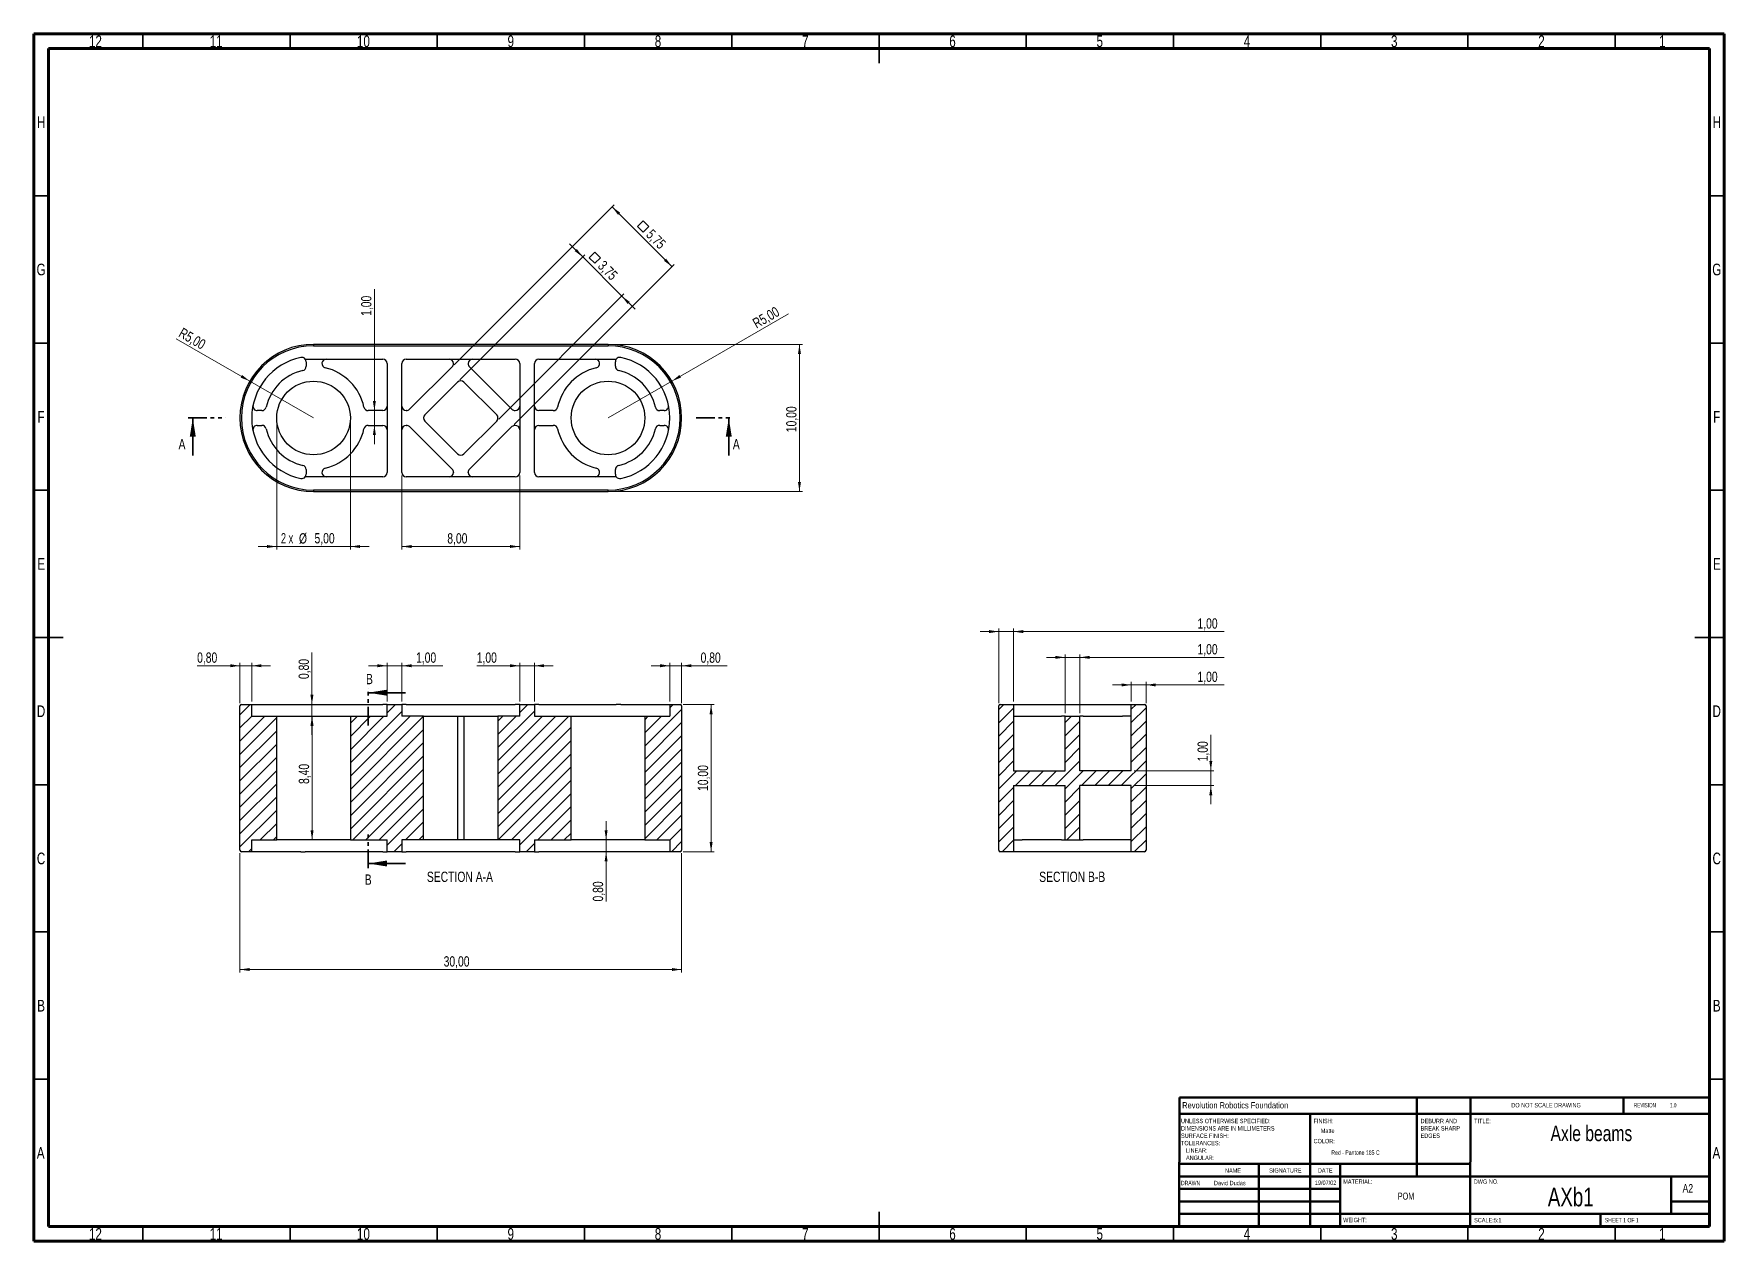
# Model space of a CAD drawing. Header units: millimetres. Extents: x 15 to 589, y 5 to 415.
import ezdxf

# ---------------------------------------------------------------- set-up
doc = ezdxf.new("R2010")
doc.units = ezdxf.units.MM
doc.linetypes.add('PHANTOM', pattern=[12.7, 6.35, -1.27, 1.27, -1.27, 1.27, -1.27])
doc.styles.add('SLDTEXTSTYLE0', font='TXT', dxfattribs={"width": 0.75})
doc.styles.add('SLDTEXTSTYLE1', font='TXT', dxfattribs={"width": 0.686449})
doc.styles.add('SLDTEXTSTYLE2', font='TXT', dxfattribs={"width": 0.625})
doc.styles.add('SLDTEXTSTYLE3', font='TXT', dxfattribs={"width": 0.6875})
doc.styles.add('SLDTEXTSTYLE4', font='TXT', dxfattribs={"width": 0.697368})
doc.styles.add('SLDTEXTSTYLE5', font='TXT', dxfattribs={"width": 0.666667})
doc.dimstyles.new('SLDDIMSTYLE0', dxfattribs={"dimtxt": 3.5, "dimasz": 3.302, "dimexe": 0, "dimexo": 0.0625, "dimgap": 0.875, "dimtad": 1, "dimlfac": 0.2, "dimrnd": 1e-09, "dimzin": 12, "dimdsep": 46, "dimtxsty": 'SLDTEXTSTYLE0', "dimsah": 1, "dimcen": 0.09, "dimadec": 0, "dimazin": 3, "dimtfac": 1, "dimtofl": 0, "dimtmove": 0, "dimatfit": 3, "dimfxl": 0, "dimfrac": 2, "dimtolj": 1, "dimtzin": 12, "dimarcsym": 0})
doc.dimstyles.new('SLDDIMSTYLE1', dxfattribs={"dimtxt": 3.5, "dimasz": 3.302, "dimexe": 0, "dimexo": 0.0625, "dimgap": 0.875, "dimtad": 1, "dimlfac": 0.2, "dimrnd": 1e-09, "dimzin": 12, "dimdsep": 46, "dimtxsty": 'SLDTEXTSTYLE0', "dimsah": 1, "dimcen": 0.09, "dimadec": 0, "dimazin": 3, "dimtfac": 1, "dimtmove": 0, "dimatfit": 0, "dimfxl": 0, "dimfrac": 2, "dimtolj": 1, "dimtzin": 12, "dimarcsym": 0})
doc.dimstyles.new('SLDDIMSTYLE2', dxfattribs={"dimtxt": 3.5, "dimasz": 3.302, "dimexe": 0, "dimexo": 0.0625, "dimgap": 0.875, "dimtad": 1, "dimlfac": 0.2, "dimrnd": 1e-09, "dimzin": 12, "dimdsep": 46, "dimtxsty": 'SLDTEXTSTYLE0', "dimsah": 1, "dimcen": 0, "dimadec": 0, "dimazin": 3, "dimtfac": 1, "dimtofl": 0, "dimtmove": 0, "dimatfit": 3, "dimfxl": 0, "dimfrac": 2, "dimtolj": 1, "dimtzin": 12, "dimarcsym": 0})
doc.dimstyles.new('SLDDIMSTYLE3', dxfattribs={"dimtxt": 3.5, "dimasz": 3.302, "dimexe": 0, "dimexo": 0.0625, "dimgap": 0.875, "dimtad": 1, "dimlfac": 0.2, "dimrnd": 1e-09, "dimdsep": 46, "dimtxsty": 'SLDTEXTSTYLE0', "dimsah": 1, "dimcen": 0.09, "dimadec": 0, "dimazin": 2, "dimtfac": 1, "dimtmove": 0, "dimatfit": 0, "dimfxl": 0, "dimfrac": 2, "dimtolj": 1, "dimtzin": 12, "dimarcsym": 0})

# ---------------------------------------------------------------- blocks, each defined once
blk = doc.blocks.new('SW_NOTE_0')
at = {"color": 0, "linetype": 'Continuous', "lineweight": 0, "char_height": 1.5, "attachment_point": 1, "style": 'SLDTEXTSTYLE0'}
for s, insert in [('UNLESS OTHERWISE SPECIFIED:', (0, 1.93)), ('TOLERANCES:', (0, -5.57)), ('SURFACE FINISH:', (0, -3.07)), ('DIMENSIONS ARE IN MILLIMETERS', (0, -0.57)), ('ANGULAR:', (1.69, -10.57)), ('LINEAR:', (1.69, -8.07))]:
    blk.add_mtext(s, dxfattribs=dict(at, insert=insert))
blk = doc.blocks.new('SW_NOTE_0_1')
at = {"color": 0, "linetype": 'Continuous', "lineweight": 0, "char_height": 1.5, "attachment_point": 1, "style": 'SLDTEXTSTYLE0'}
for s, insert in [('DEBURR AND', (0, 1.93)), ('BREAK SHARP', (0, -0.57)), ('EDGES', (0, -3.07))]:
    blk.add_mtext(s, dxfattribs=dict(at, insert=insert))
blk = doc.blocks.new('_D')
at = {"color": 7, "linetype": 'Continuous', "lineweight": 0}
for p, q in [((210.99, 309.55), (275.99, 309.55)), ((274.99, 259.55), (274.99, 309.55)), ((210.99, 259.55), (275.99, 259.55))]:
    blk.add_line(p, q, dxfattribs=at)
at = {"color": 7, "linetype": 'Continuous', "lineweight": 18}
for points in [[(274.99, 309.55), (274.48, 306.24), (275.5, 306.24)], [(274.99, 259.55), (275.5, 262.85), (274.48, 262.85)]]:
    blk.add_solid(points, dxfattribs=at)
at = {"color": 7, "linetype": 'Continuous', "lineweight": 18, "insert": (270.48, 279.71), "char_height": 3.5, "attachment_point": 1, "rotation": 90, "style": 'SLDTEXTSTYLE0'}
blk.add_mtext('10,00', dxfattribs=at)
blk = doc.blocks.new('_D_1')
at = {"color": 7, "linetype": 'Continuous', "lineweight": 0}
for p, q in [((139.99, 265.05), (139.99, 239.89)), ((179.99, 265.05), (179.99, 239.89)), ((139.99, 240.89), (179.99, 240.89))]:
    blk.add_line(p, q, dxfattribs=at)
at = {"color": 7, "linetype": 'Continuous', "lineweight": 18}
for points in [[(139.99, 240.89), (143.29, 240.39), (143.29, 241.4)], [(179.99, 240.89), (176.69, 241.4), (176.69, 240.39)]]:
    blk.add_solid(points, dxfattribs=at)
at = {"color": 7, "linetype": 'Continuous', "lineweight": 18, "insert": (155.41, 245.41), "char_height": 3.5, "attachment_point": 1, "style": 'SLDTEXTSTYLE0'}
blk.add_mtext('8,00', dxfattribs=at)
blk = doc.blocks.new('_D_2')
at = {"color": 7, "linetype": 'Continuous', "lineweight": 0}
for p, q in [((97.49, 283.55), (97.49, 239.89)), ((122.49, 283.55), (122.49, 239.89)), ((97.49, 240.89), (91.14, 240.89)), ((97.49, 240.89), (122.49, 240.89)), ((122.49, 240.89), (128.84, 240.89))]:
    blk.add_line(p, q, dxfattribs=at)
at = {"color": 7, "linetype": 'Continuous', "lineweight": 18}
for points in [[(97.49, 240.89), (94.19, 241.4), (94.19, 240.39)], [(122.49, 240.89), (125.79, 240.39), (125.79, 241.4)]]:
    blk.add_solid(points, dxfattribs=at)
at = {"color": 7, "linetype": 'Continuous', "lineweight": 18, "char_height": 3.5, "attachment_point": 1}
for s, insert, style in [('2 x', (98.92, 245.46), 'SLDTEXTSTYLE5'), ('%%c', (105.04, 245.41), 'SLDTEXTSTYLE0'), ('5,00', (110.32, 245.46), 'SLDTEXTSTYLE0')]:
    blk.add_mtext(s, dxfattribs=dict(at, insert=insert, style=style))
blk = doc.blocks.new('SW_SYMBOL_MOD_BOX')
at = {"color": 0, "linetype": 'Continuous', "lineweight": 18}
for p, q in [((200, 200), (200, 800)), ((200, 800), (800, 800)), ((200, 200), (800, 200)), ((800, 800), (800, 200))]:
    blk.add_line(p, q, dxfattribs=at)
blk = doc.blocks.new('_D_3')
at = {"color": 7, "linetype": 'Continuous', "lineweight": 0}
for p, q in [((159.63, 297.45), (202.11, 339.92)), ((201.4, 339.22), (196.91, 343.71)), ((201.4, 339.22), (214.66, 325.96)), ((172.89, 284.19), (215.37, 326.67)), ((214.66, 325.96), (219.15, 321.47))]:
    blk.add_line(p, q, dxfattribs=at)
at = {"color": 7, "linetype": 'Continuous', "lineweight": 18}
for points in [[(201.4, 339.22), (199.42, 341.91), (198.71, 341.19)], [(214.66, 325.96), (216.63, 323.26), (217.35, 323.98)]]:
    blk.add_solid(points, dxfattribs=at)
at = {"color": 7, "linetype": 'Continuous', "lineweight": 18, "xscale": 0.004470703125, "yscale": 0.004470703125, "zscale": 0.004470703125, "rotation": 315.0000000000008}
blk.add_blockref('SW_SYMBOL_MOD_BOX', (202.33, 338.97), dxfattribs=at)
at = {"color": 7, "linetype": 'Continuous', "lineweight": 18, "insert": (208.75, 338.32), "char_height": 3.5, "attachment_point": 1, "rotation": 315, "style": 'SLDTEXTSTYLE0'}
blk.add_mtext('3,75', dxfattribs=at)
blk = doc.blocks.new('_D_4')
at = {"color": 7, "linetype": 'Continuous', "lineweight": 0}
for p, q in [((157.76, 302.64), (212.08, 356.97)), ((211.37, 356.26), (231.7, 335.93)), ((178.08, 282.31), (232.41, 336.64))]:
    blk.add_line(p, q, dxfattribs=at)
at = {"color": 7, "linetype": 'Continuous', "lineweight": 18}
for points in [[(211.37, 356.26), (213.35, 353.56), (214.07, 354.28)], [(231.7, 335.93), (229.73, 338.62), (229.01, 337.9)]]:
    blk.add_solid(points, dxfattribs=at)
at = {"color": 7, "linetype": 'Continuous', "lineweight": 18, "xscale": 0.004470703125, "yscale": 0.004470703125, "zscale": 0.004470703125, "rotation": 315.0000000000009}
blk.add_blockref('SW_SYMBOL_MOD_BOX', (218.73, 349.58), dxfattribs=at)
at = {"color": 7, "linetype": 'Continuous', "lineweight": 18, "insert": (225.15, 348.93), "char_height": 3.5, "attachment_point": 1, "rotation": 315, "style": 'SLDTEXTSTYLE0'}
blk.add_mtext('5,75', dxfattribs=at)
blk = doc.blocks.new('_D_5')
at = {"color": 7, "linetype": 'Continuous', "lineweight": 0}
for p, q in [((130.65, 287.05), (130.65, 328.27)), ((130.65, 287.05), (130.65, 282.05)), ((130.65, 282.05), (130.65, 275.7))]:
    blk.add_line(p, q, dxfattribs=at)
at = {"color": 7, "linetype": 'Continuous', "lineweight": 18}
for points in [[(130.65, 287.05), (131.16, 290.35), (130.14, 290.35)], [(130.65, 282.05), (130.14, 278.74), (131.16, 278.74)]]:
    blk.add_solid(points, dxfattribs=at)
at = {"color": 7, "linetype": 'Continuous', "lineweight": 18, "insert": (126.14, 319.22), "char_height": 3.5, "attachment_point": 1, "rotation": 90, "style": 'SLDTEXTSTYLE0'}
blk.add_mtext('1,00', dxfattribs=at)
blk = doc.blocks.new('_D_6')
at = {"color": 7, "linetype": 'Continuous', "lineweight": 0}
for q in [(63.36, 311.46), (109.99, 284.55)]:
    blk.add_line((88.34, 297.05), q, dxfattribs=at)
at = {"color": 7, "linetype": 'Continuous', "lineweight": 18}
blk.add_solid([(88.34, 297.05), (85.73, 299.14), (85.22, 298.26)], dxfattribs=at)
at = {"color": 7, "linetype": 'Continuous', "lineweight": 18, "insert": (65.62, 315.37), "char_height": 3.5, "attachment_point": 1, "rotation": 330, "style": 'SLDTEXTSTYLE0'}
blk.add_mtext('R5,00', dxfattribs=at)
blk = doc.blocks.new('_D_7')
at = {"color": 7, "linetype": 'Continuous', "lineweight": 0}
for q in [(271.23, 319.9), (209.99, 284.55)]:
    blk.add_line((231.64, 297.05), q, dxfattribs=at)
at = {"color": 7, "linetype": 'Continuous', "lineweight": 18}
blk.add_solid([(231.64, 297.05), (234.75, 298.26), (234.24, 299.14)], dxfattribs=at)
at = {"color": 7, "linetype": 'Continuous', "lineweight": 18, "insert": (258.68, 317.86), "char_height": 3.5, "attachment_point": 1, "rotation": 30, "style": 'SLDTEXTSTYLE0'}
blk.add_mtext('R5,00', dxfattribs=at)
blk = doc.blocks.new('_D_8')
at = {"color": 7, "linetype": 'Continuous', "lineweight": 0}
for p, q in [((84.99, 136.75), (84.99, 96.25)), ((234.99, 136.75), (234.99, 96.25)), ((84.99, 97.25), (234.99, 97.25))]:
    blk.add_line(p, q, dxfattribs=at)
at = {"color": 7, "linetype": 'Continuous', "lineweight": 18}
for points in [[(84.99, 97.25), (88.29, 96.75), (88.29, 97.76)], [(234.99, 97.25), (231.69, 97.76), (231.69, 96.75)]]:
    blk.add_solid(points, dxfattribs=at)
at = {"color": 7, "linetype": 'Continuous', "lineweight": 18, "insert": (154.17, 101.76), "char_height": 3.5, "attachment_point": 1, "style": 'SLDTEXTSTYLE0'}
blk.add_mtext('30,00', dxfattribs=at)
blk = doc.blocks.new('_D_9')
at = {"color": 7, "linetype": 'Continuous', "lineweight": 0}
for p, q in [((235.49, 187.25), (245.99, 187.25)), ((244.99, 137.25), (244.99, 187.25)), ((235.49, 137.25), (245.99, 137.25))]:
    blk.add_line(p, q, dxfattribs=at)
at = {"color": 7, "linetype": 'Continuous', "lineweight": 18}
for points in [[(244.99, 187.25), (244.48, 183.95), (245.5, 183.95)], [(244.99, 137.25), (245.5, 140.56), (244.48, 140.56)]]:
    blk.add_solid(points, dxfattribs=at)
at = {"color": 7, "linetype": 'Continuous', "lineweight": 18, "insert": (240.48, 157.89), "char_height": 3.5, "attachment_point": 1, "rotation": 90, "style": 'SLDTEXTSTYLE0'}
blk.add_mtext('10,00', dxfattribs=at)
blk = doc.blocks.new('_D_10')
at = {"color": 7, "linetype": 'Continuous', "lineweight": 0}
for p, q in [((134.99, 188.25), (134.99, 201.41)), ((139.99, 188.25), (139.99, 201.41)), ((134.99, 200.41), (128.64, 200.41)), ((134.99, 200.41), (139.99, 200.41)), ((139.99, 200.41), (153.86, 200.41))]:
    blk.add_line(p, q, dxfattribs=at)
at = {"color": 7, "linetype": 'Continuous', "lineweight": 18}
for points in [[(134.99, 200.41), (131.69, 200.92), (131.69, 199.9)], [(139.99, 200.41), (143.29, 199.9), (143.29, 200.92)]]:
    blk.add_solid(points, dxfattribs=at)
at = {"color": 7, "linetype": 'Continuous', "lineweight": 18, "insert": (144.81, 204.92), "char_height": 3.5, "attachment_point": 1, "style": 'SLDTEXTSTYLE0'}
blk.add_mtext('1,00', dxfattribs=at)
blk = doc.blocks.new('_D_11')
at = {"color": 7, "linetype": 'Continuous', "lineweight": 0}
for p, q in [((179.99, 188.25), (179.99, 201.41)), ((184.99, 188.25), (184.99, 201.41)), ((179.99, 200.41), (165.41, 200.41)), ((179.99, 200.41), (184.99, 200.41)), ((184.99, 200.41), (191.34, 200.41))]:
    blk.add_line(p, q, dxfattribs=at)
at = {"color": 7, "linetype": 'Continuous', "lineweight": 18}
for points in [[(179.99, 200.41), (176.69, 200.92), (176.69, 199.9)], [(184.99, 200.41), (188.29, 199.9), (188.29, 200.92)]]:
    blk.add_solid(points, dxfattribs=at)
at = {"color": 7, "linetype": 'Continuous', "lineweight": 18, "insert": (165.41, 204.92), "char_height": 3.5, "attachment_point": 1, "style": 'SLDTEXTSTYLE0'}
blk.add_mtext('1,00', dxfattribs=at)
blk = doc.blocks.new('_D_12')
at = {"color": 7, "linetype": 'Continuous', "lineweight": 0}
for p, q in [((84.99, 187.75), (84.99, 201.41)), ((88.99, 188.25), (88.99, 201.41)), ((84.99, 200.41), (70.46, 200.41)), ((84.99, 200.41), (88.99, 200.41)), ((88.99, 200.41), (95.34, 200.41))]:
    blk.add_line(p, q, dxfattribs=at)
at = {"color": 7, "linetype": 'Continuous', "lineweight": 18}
for points in [[(84.99, 200.41), (81.69, 200.92), (81.69, 199.9)], [(88.99, 200.41), (92.29, 199.9), (92.29, 200.92)]]:
    blk.add_solid(points, dxfattribs=at)
at = {"color": 7, "linetype": 'Continuous', "lineweight": 18, "insert": (70.46, 204.92), "char_height": 3.5, "attachment_point": 1, "style": 'SLDTEXTSTYLE0'}
blk.add_mtext('0,80', dxfattribs=at)
blk = doc.blocks.new('_D_13')
at = {"color": 7, "linetype": 'Continuous', "lineweight": 0}
for p, q in [((230.99, 188.25), (230.99, 201.41)), ((234.99, 187.75), (234.99, 201.41)), ((230.99, 200.41), (224.64, 200.41)), ((230.99, 200.41), (234.99, 200.41)), ((234.99, 200.41), (250.47, 200.41))]:
    blk.add_line(p, q, dxfattribs=at)
at = {"color": 7, "linetype": 'Continuous', "lineweight": 18}
for points in [[(230.99, 200.41), (227.69, 200.92), (227.69, 199.9)], [(234.99, 200.41), (238.29, 199.9), (238.29, 200.92)]]:
    blk.add_solid(points, dxfattribs=at)
at = {"color": 7, "linetype": 'Continuous', "lineweight": 18, "insert": (241.42, 204.92), "char_height": 3.5, "attachment_point": 1, "style": 'SLDTEXTSTYLE0'}
blk.add_mtext('0,80', dxfattribs=at)
blk = doc.blocks.new('_D_14')
at = {"color": 7, "linetype": 'Continuous', "lineweight": 0}
for p, q in [((109.44, 187.25), (109.44, 204.94)), ((109.44, 187.25), (109.44, 183.25)), ((109.44, 183.25), (109.44, 176.9))]:
    blk.add_line(p, q, dxfattribs=at)
at = {"color": 7, "linetype": 'Continuous', "lineweight": 18}
for points in [[(109.44, 187.25), (109.95, 190.56), (108.93, 190.56)], [(109.44, 183.25), (108.93, 179.95), (109.95, 179.95)]]:
    blk.add_solid(points, dxfattribs=at)
at = {"color": 7, "linetype": 'Continuous', "lineweight": 18, "insert": (104.93, 195.89), "char_height": 3.5, "attachment_point": 1, "rotation": 90, "style": 'SLDTEXTSTYLE0'}
blk.add_mtext('0,80', dxfattribs=at)
blk = doc.blocks.new('_D_15')
at = {"color": 7, "linetype": 'Continuous', "lineweight": 0}
for p, q in [((209.34, 141.25), (209.34, 147.6)), ((209.34, 141.25), (209.34, 137.25)), ((209.34, 137.25), (209.34, 120.35))]:
    blk.add_line(p, q, dxfattribs=at)
at = {"color": 7, "linetype": 'Continuous', "lineweight": 18}
for points in [[(209.34, 141.25), (209.84, 144.56), (208.83, 144.56)], [(209.34, 137.25), (208.83, 133.95), (209.84, 133.95)]]:
    blk.add_solid(points, dxfattribs=at)
at = {"color": 7, "linetype": 'Continuous', "lineweight": 18, "insert": (204.82, 120.35), "char_height": 3.5, "attachment_point": 1, "rotation": 90, "style": 'SLDTEXTSTYLE0'}
blk.add_mtext('0,80', dxfattribs=at)
blk = doc.blocks.new('_D_16')
at = {"color": 7, "linetype": 'Continuous', "lineweight": 0}
blk.add_line((109.49, 183.25), (109.49, 141.25), dxfattribs=at)
at = {"color": 7, "linetype": 'Continuous', "lineweight": 18}
for points in [[(109.49, 183.25), (108.98, 179.95), (110, 179.95)], [(109.49, 141.25), (110, 144.56), (108.98, 144.56)]]:
    blk.add_solid(points, dxfattribs=at)
at = {"color": 7, "linetype": 'Continuous', "lineweight": 18, "insert": (104.98, 160.26), "char_height": 3.5, "attachment_point": 1, "rotation": 90, "style": 'SLDTEXTSTYLE0'}
blk.add_mtext('8,40', dxfattribs=at)
blk = doc.blocks.new('_D_17')
at = {"color": 7, "linetype": 'Continuous', "lineweight": 0}
for p, q in [((387.68, 193.9), (381.33, 193.9)), ((387.68, 188.25), (387.68, 194.9)), ((387.68, 193.9), (392.68, 193.9)), ((392.68, 187.75), (392.68, 194.9)), ((392.68, 193.9), (419.2, 193.9))]:
    blk.add_line(p, q, dxfattribs=at)
at = {"color": 7, "linetype": 'Continuous', "lineweight": 18}
for points in [[(387.68, 193.9), (384.37, 194.41), (384.37, 193.39)], [(392.68, 193.9), (395.98, 193.39), (395.98, 194.41)]]:
    blk.add_solid(points, dxfattribs=at)
at = {"color": 7, "linetype": 'Continuous', "lineweight": 18, "insert": (410.15, 198.41), "char_height": 3.5, "attachment_point": 1, "style": 'SLDTEXTSTYLE0'}
blk.add_mtext('1,00', dxfattribs=at)
blk = doc.blocks.new('_D_18')
at = {"color": 7, "linetype": 'Continuous', "lineweight": 0}
for p, q in [((365.18, 203.25), (358.83, 203.25)), ((365.18, 184.25), (365.18, 204.25)), ((365.18, 203.25), (370.18, 203.25)), ((370.18, 184.25), (370.18, 204.25)), ((370.18, 203.25), (419.2, 203.25))]:
    blk.add_line(p, q, dxfattribs=at)
at = {"color": 7, "linetype": 'Continuous', "lineweight": 18}
for points in [[(365.18, 203.25), (361.87, 203.76), (361.87, 202.75)], [(370.18, 203.25), (373.48, 202.75), (373.48, 203.76)]]:
    blk.add_solid(points, dxfattribs=at)
at = {"color": 7, "linetype": 'Continuous', "lineweight": 18, "insert": (410.15, 207.76), "char_height": 3.5, "attachment_point": 1, "style": 'SLDTEXTSTYLE0'}
blk.add_mtext('1,00', dxfattribs=at)
blk = doc.blocks.new('_D_19')
at = {"color": 7, "linetype": 'Continuous', "lineweight": 0}
for p, q in [((342.68, 187.75), (342.68, 213.01)), ((347.68, 188.25), (347.68, 213.01)), ((342.68, 212.01), (336.33, 212.01)), ((342.68, 212.01), (347.68, 212.01)), ((347.68, 212.01), (419.2, 212.01))]:
    blk.add_line(p, q, dxfattribs=at)
at = {"color": 7, "linetype": 'Continuous', "lineweight": 18}
for points in [[(342.68, 212.01), (339.37, 212.52), (339.37, 211.5)], [(347.68, 212.01), (350.98, 211.5), (350.98, 212.52)]]:
    blk.add_solid(points, dxfattribs=at)
at = {"color": 7, "linetype": 'Continuous', "lineweight": 18, "insert": (410.15, 216.52), "char_height": 3.5, "attachment_point": 1, "style": 'SLDTEXTSTYLE0'}
blk.add_mtext('1,00', dxfattribs=at)
blk = doc.blocks.new('_D_20')
at = {"color": 7, "linetype": 'Continuous', "lineweight": 0}
for p, q in [((414.68, 164.75), (414.68, 177)), ((388.68, 164.75), (415.68, 164.75)), ((414.68, 164.75), (414.68, 159.75)), ((388.68, 159.75), (415.68, 159.75)), ((414.68, 159.75), (414.68, 153.4))]:
    blk.add_line(p, q, dxfattribs=at)
at = {"color": 7, "linetype": 'Continuous', "lineweight": 18}
for points in [[(414.68, 164.75), (415.18, 168.06), (414.17, 168.06)], [(414.68, 159.75), (414.17, 156.45), (415.18, 156.45)]]:
    blk.add_solid(points, dxfattribs=at)
at = {"color": 7, "linetype": 'Continuous', "lineweight": 18, "insert": (410.16, 167.94), "char_height": 3.5, "attachment_point": 1, "rotation": 90, "style": 'SLDTEXTSTYLE0'}
blk.add_mtext('1,00', dxfattribs=at)

msp = doc.modelspace()

# ---------------------------------------------------------------- hatches: boundary and pattern name
at = {"linetype": 'Continuous', "lineweight": 18}
h = msp.add_hatch(dxfattribs=at)
h.set_pattern_fill('ANSI31', style=0)
edge = h.paths.add_edge_path(flags=0)
edge.add_line((88.987, 141.253), (97.487, 141.253))
edge.add_line((97.487, 141.253), (97.487, 183.253))
edge.add_line((97.487, 183.253), (88.987, 183.253))
edge.add_line((88.987, 183.253), (88.987, 187.253))
edge.add_line((88.987, 187.253), (85.487, 187.253))
edge.add_arc((85.487, 186.753), 0.5, 90, 180)
edge.add_line((84.987, 186.753), (84.987, 137.753))
edge.add_arc((85.487, 137.753), 0.5, 180, 270)
edge.add_line((85.487, 137.253), (88.987, 137.253))
edge.add_line((88.987, 137.253), (88.987, 141.253))
h = msp.add_hatch(dxfattribs=at)
h.set_pattern_fill('ANSI31', style=0)
h.paths.add_polyline_path([(134.987, 141.253), (134.987, 137.253), (139.987, 137.253), (139.987, 141.253), (147.351, 141.253), (147.351, 183.253), (139.987, 183.253), (139.987, 187.253), (134.987, 187.253), (134.987, 183.253), (122.487, 183.253), (122.487, 141.253)], flags=0)
h = msp.add_hatch(dxfattribs=at)
h.set_pattern_fill('ANSI31', style=0)
h.paths.add_polyline_path([(184.987, 141.253), (197.487, 141.253), (197.487, 183.253), (184.987, 183.253), (184.987, 187.253), (179.987, 187.253), (179.987, 183.253), (172.624, 183.253), (172.624, 141.253), (179.987, 141.253), (179.987, 137.253), (184.987, 137.253)], flags=0)
h = msp.add_hatch(dxfattribs=at)
h.set_pattern_fill('ANSI31', style=0)
edge = h.paths.add_edge_path(flags=0)
edge.add_line((234.987, 137.753), (234.987, 186.753))
edge.add_arc((234.487, 186.753), 0.5, 0, 90)
edge.add_line((234.487, 187.253), (230.987, 187.253))
edge.add_line((230.987, 187.253), (230.987, 183.253))
edge.add_line((230.987, 183.253), (222.487, 183.253))
edge.add_line((222.487, 183.253), (222.487, 141.253))
edge.add_line((222.487, 141.253), (230.987, 141.253))
edge.add_line((230.987, 141.253), (230.987, 137.253))
edge.add_line((230.987, 137.253), (234.487, 137.253))
edge.add_arc((234.487, 137.753), 0.5, 270, 360)
h = msp.add_hatch(dxfattribs=at)
h.set_pattern_fill('ANSI31', style=0)
edge = h.paths.add_edge_path(flags=0)
edge.add_line((347.675, 137.253), (347.675, 159.753))
edge.add_line((347.675, 159.753), (365.175, 159.753))
edge.add_line((365.175, 159.753), (365.175, 141.253))
edge.add_line((365.175, 141.253), (370.175, 141.253))
edge.add_line((370.175, 141.253), (370.175, 159.753))
edge.add_line((370.175, 159.753), (387.675, 159.753))
edge.add_line((387.675, 159.753), (387.675, 137.253))
edge.add_line((387.675, 137.253), (392.175, 137.253))
edge.add_arc((392.175, 137.753), 0.5, 270, 360)
edge.add_line((392.675, 137.753), (392.675, 186.753))
edge.add_arc((392.175, 186.753), 0.5, 0, 90)
edge.add_line((392.175, 187.253), (387.675, 187.253))
edge.add_line((387.675, 187.253), (387.675, 164.753))
edge.add_line((387.675, 164.753), (370.175, 164.753))
edge.add_line((370.175, 164.753), (370.175, 183.253))
edge.add_line((370.175, 183.253), (365.175, 183.253))
edge.add_line((365.175, 183.253), (365.175, 164.753))
edge.add_line((365.175, 164.753), (347.675, 164.753))
edge.add_line((347.675, 164.753), (347.675, 187.253))
edge.add_line((347.675, 187.253), (343.175, 187.253))
edge.add_arc((343.175, 186.753), 0.5, 90, 180)
edge.add_line((342.675, 186.753), (342.675, 137.753))
edge.add_arc((343.175, 137.753), 0.5, 180, 270)
edge.add_line((343.175, 137.253), (347.675, 137.253))

# ---------------------------------------------------------------- linework, layer by layer
at = {"color": 7, "linetype": 'Continuous', "lineweight": 70}
for p, q in [((15, 5), (15, 415)), ((15, 415), (589, 415)), ((589, 415), (589, 5)), ((20, 10), (20, 410)), ((20, 410), (584, 410)), ((584, 410), (584, 10)), ((584, 10), (20, 10)), ((589, 5), (15, 5))]:
    msp.add_line(p, q, dxfattribs=at)
at = {"color": 7, "linetype": 'Continuous', "lineweight": 35}
for p, q in [((52, 410), (52, 415)), ((102, 410), (102, 415)), ((152, 410), (152, 415)), ((202, 410), (202, 415)), ((252, 410), (252, 415)), ((302, 415), (302, 405)), ((302, 410), (302, 415)), ((352, 410), (352, 415)), ((402, 410), (402, 415)), ((452, 410), (452, 415)), ((502, 410), (502, 415)), ((552, 410), (552, 415)), ((20, 360), (15, 360)), ((584, 360), (589, 360)), ((20, 310), (15, 310)), ((584, 310), (589, 310)), ((68.987, 271.845), (68.987, 284.545)), ((250.987, 271.845), (250.987, 284.545)), ((20, 260), (15, 260)), ((584, 260), (589, 260)), ((15, 210), (25, 210)), ((20, 210), (15, 210)), ((589, 210), (579, 210)), ((584, 210), (589, 210)), ((141.262, 191.253), (128.562, 191.253)), ((20, 160), (15, 160)), ((584, 160), (589, 160)), ((141.262, 133.253), (128.562, 133.253)), ((20, 110), (15, 110)), ((584, 110), (589, 110)), ((20, 60), (15, 60)), ((584, 60), (589, 60)), ((302, 5), (302, 15)), ((52, 10), (52, 5)), ((102, 10), (102, 5)), ((152, 10), (152, 5)), ((202, 10), (202, 5)), ((252, 10), (252, 5)), ((302, 10), (302, 5)), ((352, 10), (352, 5)), ((402, 10), (402, 5)), ((452, 10), (452, 5)), ((502, 10), (502, 5)), ((552, 10), (552, 5))]:
    msp.add_line(p, q, dxfattribs=at)
at = {"color": 7, "linetype": 'Continuous', "lineweight": 25}
for p, q in [((107.176, 304.545), (133.487, 304.545)), ((209.987, 309.545), (109.987, 309.545)), ((109.987, 309.545), (109.987, 309.045)), ((109.987, 309.045), (209.987, 309.045)), ((141.487, 304.545), (178.487, 304.545)), ((186.487, 304.545), (212.799, 304.545)), ((209.987, 309.545), (209.987, 309.045)), ((107.487, 303.631), (107.487, 302.095)), ((134.987, 303.045), (134.987, 266.045)), ((139.987, 266.045), (139.987, 303.045)), ((157.048, 301.935), (142.598, 287.485)), ((157.487, 303.045), (157.487, 302.996)), ((162.487, 302.996), (162.487, 303.045)), ((177.377, 287.485), (162.927, 301.935)), ((179.987, 303.045), (179.987, 266.045)), ((184.987, 266.045), (184.987, 303.045)), ((212.487, 302.095), (212.487, 303.631)), ((147.79, 285.606), (158.927, 296.743)), ((161.048, 296.743), (172.185, 285.606)), ((92.438, 287.045), (90.902, 287.045)), ((133.487, 287.045), (128.562, 287.045)), ((141.537, 287.045), (141.487, 287.045)), ((178.487, 287.045), (178.438, 287.045)), ((191.413, 287.045), (186.487, 287.045)), ((229.073, 287.045), (227.537, 287.045)), ((90.902, 282.045), (92.438, 282.045)), ((128.562, 282.045), (133.487, 282.045)), ((141.487, 282.045), (141.537, 282.045)), ((142.598, 281.606), (157.048, 267.155)), ((158.927, 272.348), (147.79, 283.485)), ((172.185, 283.485), (161.048, 272.348)), ((162.927, 267.155), (177.377, 281.606)), ((178.438, 282.045), (178.487, 282.045)), ((186.487, 282.045), (191.413, 282.045)), ((227.537, 282.045), (229.073, 282.045)), ((133.487, 264.545), (107.176, 264.545)), ((107.487, 266.995), (107.487, 265.46)), ((178.487, 264.545), (141.487, 264.545)), ((157.487, 266.095), (157.487, 266.045)), ((162.487, 266.045), (162.487, 266.095)), ((212.799, 264.545), (186.487, 264.545)), ((212.487, 265.46), (212.487, 266.995)), ((209.987, 260.045), (109.987, 260.045)), ((109.987, 260.045), (109.987, 259.545)), ((109.987, 259.545), (209.987, 259.545)), ((209.987, 259.545), (209.987, 260.045)), ((84.987, 137.753), (84.987, 186.753)), ((85.487, 187.253), (88.987, 187.253)), ((88.987, 183.253), (88.987, 187.253)), ((88.987, 187.253), (105.68, 187.253)), ((105.68, 187.253), (107.176, 187.253)), ((107.176, 187.253), (133.487, 187.253)), ((134.987, 187.253), (133.487, 187.253)), ((134.987, 183.253), (134.987, 187.253)), ((134.987, 187.253), (139.987, 187.253)), ((139.987, 187.253), (139.987, 183.253)), ((141.487, 187.253), (139.987, 187.253)), ((141.487, 187.253), (178.487, 187.253)), ((179.987, 187.253), (178.487, 187.253)), ((179.987, 187.253), (184.987, 187.253)), ((179.987, 183.253), (179.987, 187.253)), ((184.987, 187.253), (184.987, 183.253)), ((186.487, 187.253), (184.987, 187.253)), ((186.487, 187.253), (212.799, 187.253)), ((214.295, 187.253), (212.799, 187.253)), ((214.295, 187.253), (230.987, 187.253)), ((230.987, 187.253), (230.987, 183.253)), ((230.987, 187.253), (234.487, 187.253)), ((234.987, 186.753), (234.987, 137.753)), ((342.675, 137.753), (342.675, 186.753)), ((343.175, 187.253), (347.675, 187.253)), ((347.675, 187.253), (347.675, 164.753)), ((347.675, 187.253), (387.675, 187.253)), ((387.675, 164.753), (387.675, 187.253)), ((387.675, 187.253), (392.175, 187.253)), ((392.675, 186.753), (392.675, 137.753)), ((88.987, 183.253), (97.487, 183.253)), ((97.487, 183.253), (122.487, 183.253)), ((97.487, 141.253), (97.487, 183.253)), ((122.487, 183.253), (122.487, 141.253)), ((122.487, 183.253), (134.987, 183.253)), ((147.351, 183.253), (139.987, 183.253)), ((147.351, 183.253), (147.79, 183.253)), ((147.351, 141.253), (147.351, 183.253)), ((147.79, 183.253), (158.927, 183.253)), ((158.927, 183.253), (158.927, 141.253)), ((158.927, 183.253), (161.048, 183.253)), ((161.048, 183.253), (161.048, 141.253)), ((161.048, 183.253), (172.185, 183.253)), ((172.185, 183.253), (172.624, 183.253)), ((172.624, 183.253), (172.624, 141.253)), ((179.987, 183.253), (172.624, 183.253)), ((184.987, 183.253), (197.487, 183.253)), ((197.487, 141.253), (197.487, 183.253)), ((197.487, 183.253), (222.487, 183.253)), ((222.487, 183.253), (222.487, 141.253)), ((222.487, 183.253), (230.987, 183.253)), ((347.675, 183.253), (350.636, 183.253)), ((350.636, 183.253), (363.991, 183.253)), ((365.175, 183.253), (363.991, 183.253)), ((365.175, 164.753), (365.175, 183.253)), ((365.175, 183.253), (370.175, 183.253)), ((370.175, 164.753), (370.175, 183.253)), ((371.359, 183.253), (370.175, 183.253)), ((371.359, 183.253), (384.715, 183.253)), ((387.675, 183.253), (384.715, 183.253)), ((347.675, 164.753), (365.175, 164.753)), ((387.675, 164.753), (370.175, 164.753)), ((347.675, 159.753), (365.175, 159.753)), ((347.675, 159.753), (347.675, 137.253)), ((365.175, 141.253), (365.175, 159.753)), ((387.675, 159.753), (370.175, 159.753)), ((370.175, 141.253), (370.175, 159.753)), ((387.675, 137.253), (387.675, 159.753)), ((88.987, 137.253), (88.987, 141.253)), ((88.987, 141.253), (97.487, 141.253)), ((122.487, 141.253), (97.487, 141.253)), ((122.487, 141.253), (134.987, 141.253)), ((134.987, 137.253), (134.987, 141.253)), ((139.987, 141.253), (139.987, 137.253)), ((147.351, 141.253), (139.987, 141.253)), ((147.79, 141.253), (147.351, 141.253)), ((158.927, 141.253), (147.79, 141.253)), ((161.048, 141.253), (158.927, 141.253)), ((172.185, 141.253), (161.048, 141.253)), ((172.624, 141.253), (172.185, 141.253)), ((179.987, 141.253), (172.624, 141.253)), ((179.987, 137.253), (179.987, 141.253)), ((184.987, 141.253), (184.987, 137.253)), ((184.987, 141.253), (197.487, 141.253)), ((222.487, 141.253), (197.487, 141.253)), ((222.487, 141.253), (230.987, 141.253)), ((230.987, 141.253), (230.987, 137.253)), ((347.675, 141.253), (350.636, 141.253)), ((363.991, 141.253), (350.636, 141.253)), ((363.991, 141.253), (365.175, 141.253)), ((365.175, 141.253), (370.175, 141.253)), ((370.175, 141.253), (371.359, 141.253)), ((384.715, 141.253), (371.359, 141.253)), ((387.675, 141.253), (384.715, 141.253)), ((88.987, 137.253), (85.487, 137.253)), ((105.68, 137.253), (88.987, 137.253)), ((105.68, 137.253), (107.176, 137.253)), ((133.487, 137.253), (107.176, 137.253)), ((133.487, 137.253), (134.987, 137.253)), ((139.987, 137.253), (134.987, 137.253)), ((139.987, 137.253), (141.487, 137.253)), ((178.487, 137.253), (141.487, 137.253)), ((178.487, 137.253), (179.987, 137.253)), ((184.987, 137.253), (179.987, 137.253)), ((184.987, 137.253), (186.487, 137.253)), ((212.799, 137.253), (186.487, 137.253)), ((214.295, 137.253), (212.799, 137.253)), ((230.987, 137.253), (214.295, 137.253)), ((234.487, 137.253), (230.987, 137.253)), ((347.675, 137.253), (343.175, 137.253)), ((387.675, 137.253), (347.675, 137.253)), ((392.175, 137.253), (387.675, 137.253))]:
    msp.add_line(p, q, dxfattribs=at)
at = {"color": 7, "linetype": 'PHANTOM', "lineweight": 35}
for p, q in [((67.4, 284.545), (80.106, 284.545)), ((239.875, 284.545), (252.575, 284.545)), ((128.562, 180.141), (128.562, 192.841)), ((128.562, 131.666), (128.562, 144.372))]:
    msp.add_line(p, q, dxfattribs=at)
at = {"color": 7, "linetype": 'Continuous', "lineweight": 50}
for p, q in [((404, 53.839), (403.976, 10)), ((404, 53.839), (584, 53.839)), ((484.6, 53.839), (484.585, 26.956)), ((502.8, 53.839), (502.776, 9.946)), ((554.797, 48.226), (554.8, 53.839)), ((583.997, 48.226), (403.997, 48.226)), ((448.396, 48.226), (448.375, 9.976)), ((502.8, 31.25), (404, 31.25)), ((430.991, 31.25), (430.991, 10)), ((458.6, 10), (458.6, 31.25)), ((458.6, 27), (404, 27)), ((458.6, 27), (584, 27)), ((571, 14.25), (571, 27)), ((458.6, 22.75), (404, 22.75)), ((458.6, 18.5), (404, 18.5)), ((584, 18.5), (571, 18.5)), ((404, 14.25), (584, 14.25)), ((547, 10), (547, 14.25))]:
    msp.add_line(p, q, dxfattribs=at)
at = {"color": 7, "linetype": 'Continuous', "lineweight": 25}
for centre in [(109.987, 284.545), (209.987, 284.545)]:
    msp.add_circle(centre, 12.5, dxfattribs=at)
for centre, radius, start, end in [((109.987, 284.545), 25, 90, 270), ((109.987, 284.545), 24.5, 90, 270), ((109.987, 284.545), 21, 101.837004, 258.162996), ((105.987, 303.631), 1.5, 37.573371, 101.837004), ((105.987, 303.631), 1.5, 0, 37.573371), ((114.318, 303.045), 1.5, 90, 256.826449), ((133.487, 303.045), 1.5, 0, 90), ((141.487, 303.045), 1.5, 90, 180), ((155.987, 303.045), 1.5, 0, 90), ((163.987, 303.045), 1.5, 90, 180), ((178.487, 303.045), 1.5, 0, 90), ((186.487, 303.045), 1.5, 90, 180), ((205.657, 303.045), 1.5, 283.173551, 90), ((209.987, 284.545), 25, 270, 90), ((209.987, 284.545), 24.5, 270, 90), ((213.987, 303.631), 1.5, 142.426629, 180), ((213.987, 303.631), 1.5, 78.162996, 142.426629), ((209.987, 284.545), 21, 281.837004, 78.162996), ((109.987, 284.545), 16.5, 102.839588, 167.160412), ((105.987, 302.095), 1.5, 282.839588, 0), ((109.987, 284.545), 17.5, 12.153197, 76.826449), ((155.987, 302.996), 1.5, 315, 0), ((163.987, 302.996), 1.5, 180, 225), ((209.987, 284.545), 17.5, 103.173551, 167.846803), ((213.987, 302.095), 1.5, 180, 257.160412), ((209.987, 284.545), 16.5, 12.839588, 77.160412), ((159.987, 295.682), 1.5, 45, 135), ((90.902, 288.545), 1.5, 168.162996, 270), ((92.438, 288.545), 1.5, 270, 347.160412), ((128.562, 288.545), 1.5, 192.153197, 270), ((133.487, 288.545), 1.5, 270, 0), ((141.487, 288.545), 1.5, 180, 270), ((141.537, 288.545), 1.5, 270, 315), ((178.438, 288.545), 1.5, 225, 270), ((178.487, 288.545), 1.5, 270, 0), ((186.487, 288.545), 1.5, 180, 270), ((191.413, 288.545), 1.5, 270, 347.846803), ((227.537, 288.545), 1.5, 192.839588, 270), ((229.073, 288.545), 1.5, 270, 11.837004), ((90.902, 280.545), 1.5, 90, 191.837004), ((92.438, 280.545), 1.5, 12.839588, 90), ((128.562, 280.545), 1.5, 90, 167.846803), ((133.487, 280.545), 1.5, 0, 90), ((141.487, 280.545), 1.5, 90, 180), ((141.537, 280.545), 1.5, 45, 90), ((148.851, 284.545), 1.5, 135, 225), ((171.124, 284.545), 1.5, 315, 45), ((178.438, 280.545), 1.5, 90, 135), ((178.487, 280.545), 1.5, 0, 90), ((186.487, 280.545), 1.5, 90, 180), ((191.413, 280.545), 1.5, 12.153197, 90), ((227.537, 280.545), 1.5, 90, 167.160412), ((229.073, 280.545), 1.5, 348.162996, 90), ((109.987, 284.545), 16.5, 192.839588, 257.160412), ((109.987, 284.545), 17.5, 283.173551, 347.846803), ((209.987, 284.545), 17.5, 192.153197, 256.826449), ((209.987, 284.545), 16.5, 282.839588, 347.160412), ((159.987, 273.408), 1.5, 225, 315), ((105.987, 265.46), 1.5, 258.162996, 322.426629), ((105.987, 266.995), 1.5, 0, 77.160412), ((105.987, 265.46), 1.5, 322.426629, 0), ((114.318, 266.045), 1.5, 103.173551, 270), ((133.487, 266.045), 1.5, 270, 0), ((141.487, 266.045), 1.5, 180, 270), ((155.987, 266.045), 1.5, 270, 0), ((155.987, 266.095), 1.5, 0, 45), ((163.987, 266.095), 1.5, 135, 180), ((163.987, 266.045), 1.5, 180, 270), ((178.487, 266.045), 1.5, 270, 0), ((186.487, 266.045), 1.5, 180, 270), ((205.657, 266.045), 1.5, 270, 76.826449), ((213.987, 266.995), 1.5, 102.839588, 180), ((213.987, 265.46), 1.5, 180, 217.573371), ((213.987, 265.46), 1.5, 217.573371, 281.837004), ((85.487, 186.753), 0.5, 90, 180), ((234.487, 186.753), 0.5, 0, 90), ((343.175, 186.753), 0.5, 90, 180), ((392.175, 186.753), 0.5, 0, 90), ((85.487, 137.753), 0.5, 180, 270), ((234.487, 137.753), 0.5, 270, 0), ((343.175, 137.753), 0.5, 180, 270), ((392.175, 137.753), 0.5, 270, 0)]:
    msp.add_arc(centre, radius, start, end, dxfattribs=at)
at = {"color": 7, "linetype": 'Continuous', "lineweight": 35}
for points in [[(68.987, 284.545), (67.971, 278.195), (70.003, 278.195)], [(250.987, 284.545), (249.971, 278.195), (252.003, 278.195)], [(128.562, 191.253), (134.912, 190.237), (134.912, 192.269)], [(128.562, 133.253), (134.912, 132.237), (134.912, 134.269)]]:
    msp.add_solid(points, dxfattribs=at)

# ---------------------------------------------------------------- block references
at = {"color": 7, "linetype": 'Continuous', "lineweight": 0}
for name, p in [('SW_NOTE_0', (404.554, 44.632)), ('SW_NOTE_0_1', (485.894, 44.632))]:
    msp.add_blockref(name, p, dxfattribs=at)

# ---------------------------------------------------------------- texts
for s, insert, char_height, attachment_point, style in [('12', (35.92, 414.452), 3.9687, 2, 'SLDTEXTSTYLE0'), ('11', (76.92, 414.452), 3.9687, 2, 'SLDTEXTSTYLE0'), ('10', (126.92, 414.452), 3.9687, 2, 'SLDTEXTSTYLE0'), ('9', (176.96, 414.452), 3.969, 2, 'SLDTEXTSTYLE0'), ('8', (226.96, 414.452), 3.969, 2, 'SLDTEXTSTYLE0'), ('7', (276.96, 414.452), 3.969, 2, 'SLDTEXTSTYLE0'), ('6', (326.96, 414.452), 3.969, 2, 'SLDTEXTSTYLE0'), ('5', (376.96, 414.452), 3.969, 2, 'SLDTEXTSTYLE0'), ('4', (426.96, 414.452), 3.969, 2, 'SLDTEXTSTYLE0'), ('3', (476.96, 414.452), 3.969, 2, 'SLDTEXTSTYLE0'), ('2', (526.96, 414.452), 3.969, 2, 'SLDTEXTSTYLE0'), ('1', (567.96, 414.452), 3.969, 2, 'SLDTEXTSTYLE0'), ('H', (17.49, 386.952), 3.969, 2, 'SLDTEXTSTYLE0'), ('H', (586.49, 386.952), 3.969, 2, 'SLDTEXTSTYLE0'), ('G', (17.487, 336.952), 3.969, 2, 'SLDTEXTSTYLE0'), ('G', (586.487, 336.952), 3.969, 2, 'SLDTEXTSTYLE0'), ('F', (17.458, 286.952), 3.969, 2, 'SLDTEXTSTYLE0'), ('F', (586.458, 286.952), 3.969, 2, 'SLDTEXTSTYLE0'), ('E', (17.508, 236.952), 3.969, 2, 'SLDTEXTSTYLE0'), ('E', (586.508, 236.952), 3.969, 2, 'SLDTEXTSTYLE0'), ('D', (17.453, 186.952), 3.969, 2, 'SLDTEXTSTYLE0'), ('D', (586.453, 186.952), 3.969, 2, 'SLDTEXTSTYLE0'), ('C', (17.459, 136.952), 3.969, 2, 'SLDTEXTSTYLE0'), ('C', (586.459, 136.952), 3.969, 2, 'SLDTEXTSTYLE0'), ('SECTION A-A', (159.695, 130.489), 3.5, 2, 'SLDTEXTSTYLE0'), ('SECTION B-B', (367.608, 130.489), 3.5, 2, 'SLDTEXTSTYLE0'), ('B', (17.471, 86.952), 3.969, 2, 'SLDTEXTSTYLE0'), ('B', (586.471, 86.952), 3.969, 2, 'SLDTEXTSTYLE0'), ('Revolution Robotics Foundation', (404.963, 52.212), 2.11667, 1, 'SLDTEXTSTYLE0'), ('DO NOT SCALE DRAWING', (516.715, 51.937), 1.5, 1, 'SLDTEXTSTYLE0'), ('REVISION           1.0', (558.327, 51.937), 1.5, 1, 'SLDTEXTSTYLE2'), ('FINISH:', (449.564, 46.566), 1.5, 1, 'SLDTEXTSTYLE0'), ('TITLE:', (504.09, 46.576), 1.5, 1, 'SLDTEXTSTYLE0'), ('Matte', (452.005, 43.238), 1.4986, 1, 'SLDTEXTSTYLE0'), ('Axle beams', (543.906, 44.266), 5.2917, 2, 'SLDTEXTSTYLE0'), ('A', (17.34, 36.952), 3.969, 2, 'SLDTEXTSTYLE0'), ('COLOR:', (449.564, 39.742), 1.5, 1, 'SLDTEXTSTYLE0'), ('Red - Pantone 185 C', (463.792, 35.826), 1.4986, 2, 'SLDTEXTSTYLE4'), ('A', (586.34, 36.952), 3.969, 2, 'SLDTEXTSTYLE0'), ('NAME', (419.506, 29.716), 1.5, 1, 'SLDTEXTSTYLE0'), ('SIGNATURE', (434.494, 29.776), 1.5, 1, 'SLDTEXTSTYLE0'), ('DATE', (451.008, 29.776), 1.5, 1, 'SLDTEXTSTYLE0'), ('DRAWN', (404.554, 25.505), 1.5, 1, 'SLDTEXTSTYLE1'), ('David Dudas', (421.125, 25.503), 1.4986, 2, 'SLDTEXTSTYLE0'), ('19/07/02', (453.647, 25.603), 1.4986, 2, 'SLDTEXTSTYLE0'), ('MATERIAL:', (459.646, 25.986), 1.5, 1, 'SLDTEXTSTYLE0'), ('DWG NO.', (503.953, 25.986), 1.5, 1, 'SLDTEXTSTYLE0'), ('AXb1', (536.893, 23.181), 6.35, 2, 'SLDTEXTSTYLE0'), ('A2', (574.871, 24.406), 2.9104, 1, 'SLDTEXTSTYLE0'), ('POM', (480.966, 21.486), 2.3813, 2, 'SLDTEXTSTYLE0'), ('WEIGHT:', (459.618, 12.949), 1.4986, 1, 'SLDTEXTSTYLE0'), ('SCALE:5:1', (504.074, 12.9), 1.5, 1, 'SLDTEXTSTYLE0'), ('SHEET 1 OF 1', (548.478, 12.9), 1.5, 1, 'SLDTEXTSTYLE3'), ('12', (35.92, 9.452), 3.9687, 2, 'SLDTEXTSTYLE0'), ('11', (76.92, 9.452), 3.9687, 2, 'SLDTEXTSTYLE0'), ('10', (126.92, 9.452), 3.9687, 2, 'SLDTEXTSTYLE0'), ('9', (176.96, 9.452), 3.969, 2, 'SLDTEXTSTYLE0'), ('8', (226.96, 9.452), 3.969, 2, 'SLDTEXTSTYLE0'), ('7', (276.96, 9.452), 3.969, 2, 'SLDTEXTSTYLE0'), ('6', (326.96, 9.452), 3.969, 2, 'SLDTEXTSTYLE0'), ('5', (376.96, 9.452), 3.969, 2, 'SLDTEXTSTYLE0'), ('4', (426.96, 9.452), 3.969, 2, 'SLDTEXTSTYLE0'), ('3', (476.96, 9.452), 3.969, 2, 'SLDTEXTSTYLE0'), ('2', (526.96, 9.452), 3.969, 2, 'SLDTEXTSTYLE0'), ('1', (567.96, 9.452), 3.969, 2, 'SLDTEXTSTYLE0')]:
    msp.add_mtext(s, dxfattribs=dict(at, insert=insert, char_height=char_height, attachment_point=attachment_point, style=style))
at = {"color": 7, "linetype": 'Continuous', "char_height": 3.5, "attachment_point": 1, "style": 'SLDTEXTSTYLE0'}
for s, insert in [('A', (64.157, 277.403)), ('A', (252.368, 277.403)), ('B', (127.801, 197.641)), ('B', (127.387, 129.536))]:
    msp.add_mtext(s, dxfattribs=dict(at, insert=insert))

# ---------------------------------------------------------------- dimensions: what is measured, and where the dimension line sits
at = {"color": 7, "linetype": 'Continuous', "lineweight": 18}
for base, p1, p2, picture, middle in [((231.701, 335.929), (157.048, 301.935), (177.377, 281.606), '_D_4', (223.357, 344.273)), ((214.659, 325.958), (158.927, 296.743), (172.185, 283.485), '_D_3', (206.958, 333.659))]:
    dim = msp.add_linear_dim(base=base, p1=p1, p2=p2, angle=315, text='{\\fGDT;o}<>', dimstyle='SLDDIMSTYLE1', dxfattribs=at)
    dim.commit()
    dim.dimension.update_dxf_attribs({"geometry": picture, "text_midpoint": middle, "dimtype": 160})
for base, p1, p2, angle, dimstyle, picture, middle in [((130.653, 282.045), (128.562, 287.045), (128.562, 282.045), 90, 'SLDDIMSTYLE1', '_D_5', (130.653, 323.746)), ((274.987, 309.545), (209.987, 259.545), (209.987, 309.545), 90, 'SLDDIMSTYLE0', '_D', (274.987, 285.531)), ((109.438, 183.253), (105.68, 187.253), (92.438, 183.253), 90, 'SLDDIMSTYLE3', '_D_14', (109.438, 200.411)), ((244.987, 187.253), (234.487, 137.253), (234.487, 187.253), 90, 'SLDDIMSTYLE0', '_D_9', (244.987, 163.706)), ((109.489, 141.253), (92.438, 183.253), (92.438, 141.253), 90, 'SLDDIMSTYLE0', '_D_16', (109.489, 164.782)), ((414.675, 159.753), (387.675, 164.753), (387.675, 159.753), 90, 'SLDDIMSTYLE1', '_D_20', (414.675, 172.47)), ((209.335, 137.253), (227.537, 141.253), (184.987, 137.253), 90, 'SLDDIMSTYLE3', '_D_15', (209.335, 124.88)), ((234.987, 97.253), (84.987, 137.753), (234.987, 137.753), 0, 'SLDDIMSTYLE0', '_D_8', (159.987, 97.253))]:
    dim = msp.add_linear_dim(base=base, p1=p1, p2=p2, angle=angle, dimstyle=dimstyle, dxfattribs=at)
    dim.commit()
    dim.dimension.update_dxf_attribs({"geometry": picture, "text_midpoint": middle, "dimtype": 160})
for center, mpoint, picture, middle in [((209.987, 284.545), (231.638, 297.045), '_D_7', (266.133, 316.961)), ((109.987, 284.545), (88.337, 297.045), '_D_6', (68.439, 308.533))]:
    dim = msp.add_radius_dim(center=center, mpoint=mpoint, dimstyle='SLDDIMSTYLE2', dxfattribs=at)
    dim.commit()
    dim.dimension.update_dxf_attribs({"geometry": picture, "text_midpoint": middle, "dimtype": 164})
dim = msp.add_linear_dim(base=(122.487, 240.895), p1=(97.487, 284.545), p2=(122.487, 284.545), text='2 x%%c<>', dimstyle='SLDDIMSTYLE1', dxfattribs=at)
dim.commit()
dim.dimension.update_dxf_attribs({"geometry": '_D_2', "text_midpoint": (109.143, 240.895), "dimtype": 160})
for base, p1, p2, dimstyle, picture, middle in [((179.987, 240.895), (139.987, 266.045), (179.987, 266.045), 'SLDDIMSTYLE0', '_D_1', (159.939, 240.895)), ((347.675, 212.007), (342.675, 186.753), (347.675, 187.253), 'SLDDIMSTYLE1', '_D_19', (414.675, 212.007)), ((370.175, 203.253), (365.175, 183.253), (370.175, 183.253), 'SLDDIMSTYLE1', '_D_18', (414.675, 203.253)), ((88.987, 200.411), (84.987, 186.753), (88.987, 187.253), 'SLDDIMSTYLE3', '_D_12', (74.987, 200.411)), ((139.987, 200.411), (134.987, 187.253), (139.987, 187.253), 'SLDDIMSTYLE1', '_D_10', (149.332, 200.411)), ((184.987, 200.411), (179.987, 187.253), (184.987, 187.253), 'SLDDIMSTYLE1', '_D_11', (169.933, 200.411)), ((234.987, 200.411), (230.987, 187.253), (234.987, 186.753), 'SLDDIMSTYLE3', '_D_13', (245.946, 200.411)), ((392.675, 193.9), (387.675, 187.253), (392.675, 186.753), 'SLDDIMSTYLE1', '_D_17', (414.675, 193.9))]:
    dim = msp.add_linear_dim(base=base, p1=p1, p2=p2, dimstyle=dimstyle, dxfattribs=at)
    dim.commit()
    dim.dimension.update_dxf_attribs({"geometry": picture, "text_midpoint": middle, "dimtype": 160})

doc.saveas('drawing.dxf')
